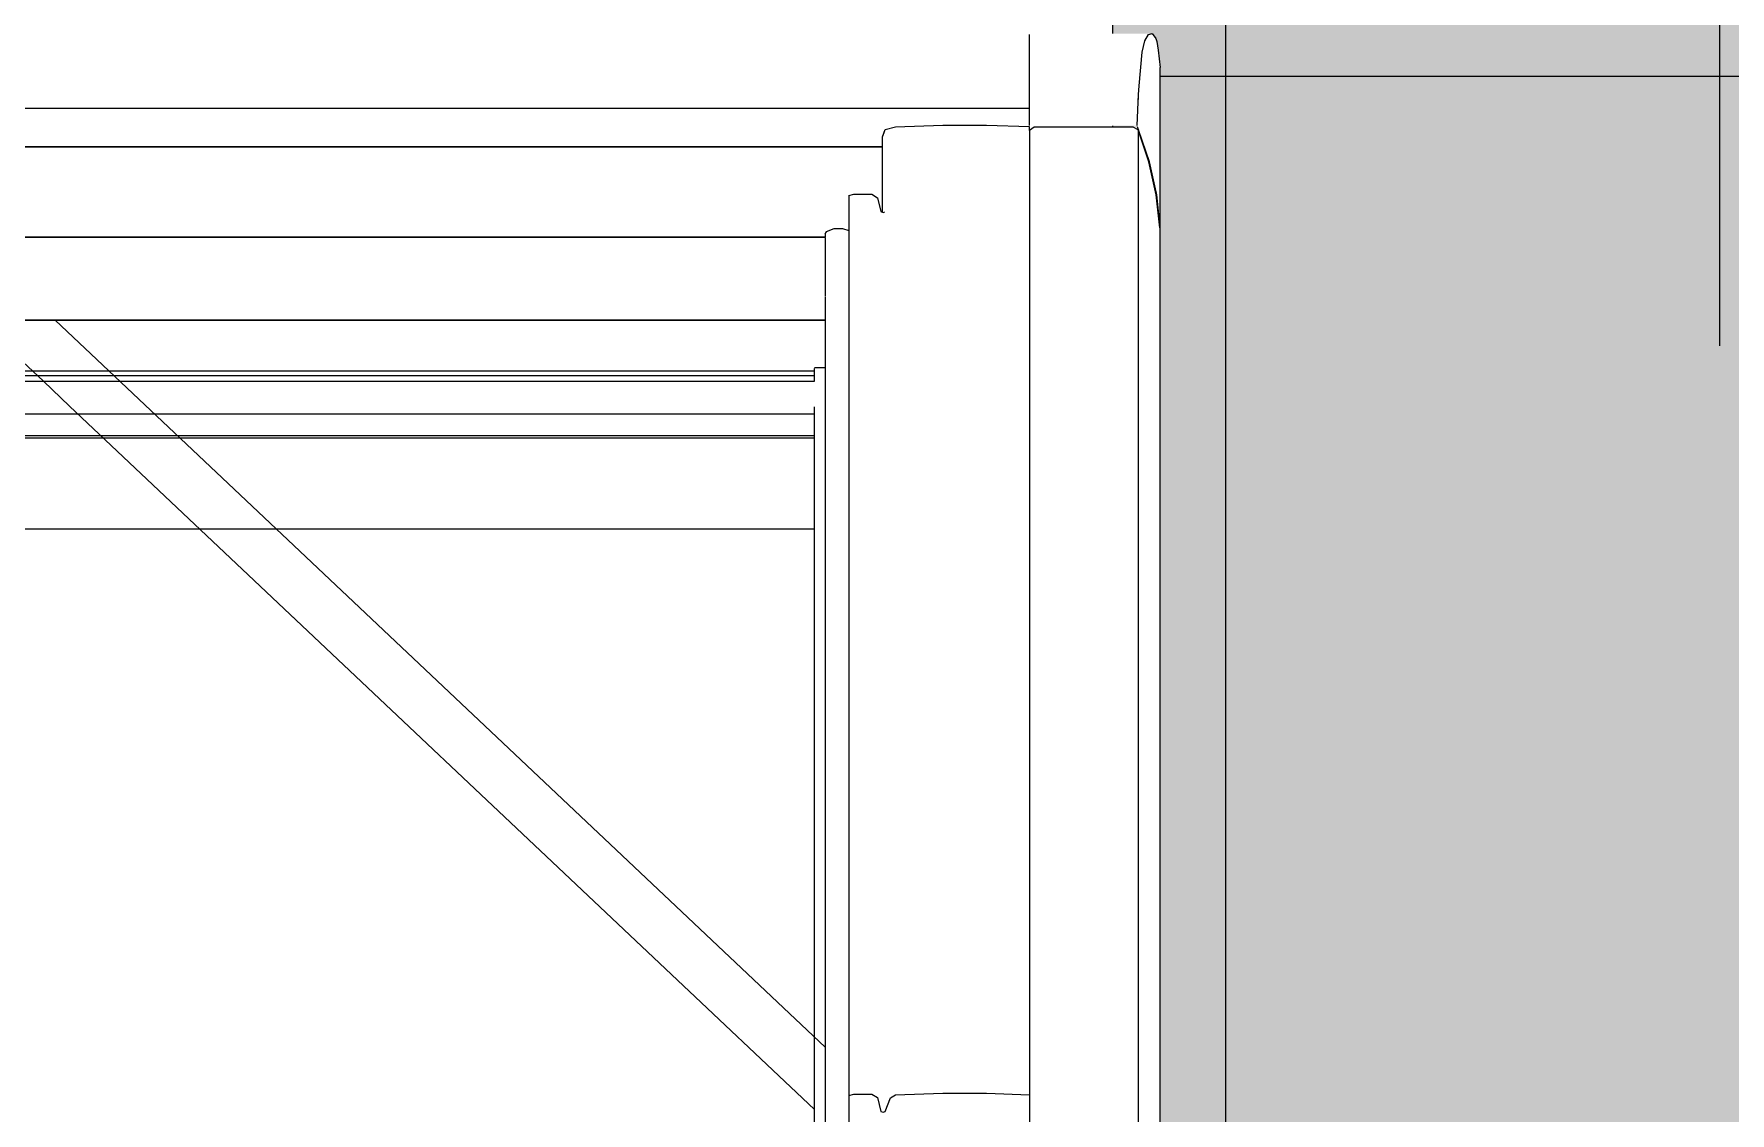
# Model space of a CAD drawing. Header units: metres. Extents: x -3 to 171, y -23 to 41.
# Drawn here: x 2.375 to 3.004, y -3.385 to -2.984 of the extents above; entities that cross this region are included whole.
import ezdxf

# ---------------------------------------------------------------- set-up
doc = ezdxf.new("R2010")
doc.units = ezdxf.units.M
doc.header["$MEASUREMENT"] = 0
doc.set_wipeout_variables(frame=1)
doc.linetypes.add('Achse', pattern=[0.004, 0.002, -0.001, 0, -0.001])
doc.linetypes.add('Wipeout_Contour', pattern=[1, 0, -1])
for name, color, linetype in [('6._Dach PP STG1_1_000 Achsraster', 7, 'Continuous'), ('6._Dach PP STG1_1_325 Dachfenster', 7, 'Continuous'), ('6._Dach PP STG1_1_330 Dachaufbau', 7, 'Continuous')]:
    doc.layers.add(name, color=color, linetype=linetype)

msp = doc.modelspace()

# ---------------------------------------------------------------- hatches: boundary and pattern name
at = {"layer": '6._Dach PP STG1_1_330 Dachaufbau', "linetype": 'Continuous', "lineweight": 0, "true_color": 0x000000}
h = msp.add_hatch(color=18, dxfattribs=at)
h.paths.add_polyline_path([(3.445, -0.4), (3.755, -0.4), (3.755, 0.07), (2.8, 0.07), (2.8, -0.77152), (1.05, -0.77152), (1.05, 0.07), (-0.00106, 0.07), (0.01606, -4.6), (6.325, -4.6), (6.325, -0.82361), (3.445, -0.82361)])
h.paths.add_polyline_path([(3.805, -2.1975), (5.505, -2.1975), (5.505, -3.79873), (3.805, -3.79873)], flags=0)
h.paths.add_polyline_path([(1.075, -3.79873), (1.075, -2.1975), (2.775, -2.1975), (2.775, -3.79873)], flags=0)

# ---------------------------------------------------------------- linework, layer by layer
at = {"layer": '6._Dach PP STG1_1_000 Achsraster', "color": 5, "linetype": 'Achse', "lineweight": 0, "ltscale": 1000}
for p, q in [((3, 3), (3, -22.52309)), ((-1.5, -3), (21, -3))]:
    msp.add_line(p, q, dxfattribs=at)
at = {"layer": '6._Dach PP STG1_1_325 Dachfenster', "color": 7, "linetype": 'Continuous', "lineweight": 13, "ltscale": 1000, "true_color": 0xf4f4f4, "flags": 128}
msp.add_lwpolyline([(2.81685, -4.55782), (2.81685, -2.19932)], dxfattribs=at)
at = {"layer": '6._Dach PP STG1_1_330 Dachaufbau', "color": 7, "linetype": 'Continuous', "lineweight": 18, "ltscale": 1000, "flags": 128}
msp.add_lwpolyline([(2.775, -3.79873), (2.775, -2.1975)], dxfattribs=at)

# ---------------------------------------------------------------- next in the draw order: wipeouts: each hides what was drawn before it
at = {"color": 254, "linetype": 'Wipeout_Contour', "lineweight": 0, "ltscale": 30.677328}
msp.add_wipeout([(2.75611, -2.95926), (1.97759, -2.95926), (1.97798, -2.98422), (1.98965, -2.98422), (1.98965, -3.01187), (2.74405, -3.01187), (2.74405, -2.98422), (2.75573, -2.98422)], dxfattribs=at).dxf.layer = '6._Dach PP STG1_1_325 Dachfenster'
at = {"color": 254, "linetype": 'Wipeout_Contour', "lineweight": 0, "ltscale": 22.755905}
msp.add_wipeout([(2.79235, -3.05626), (2.79105, -3.04401), (2.79105, -3.6153), (2.79125, -3.6162), (2.79235, -3.62657)], dxfattribs=at).dxf.layer = '6._Dach PP STG1_1_325 Dachfenster'
at = {"color": 254, "linetype": 'Wipeout_Contour', "lineweight": 0, "ltscale": 25.236542}
msp.add_wipeout([(2.66835, -3.08153), (2.66825, -3.56164), (2.66875, -3.56164), (2.66875, -3.05769), (2.66825, -3.05854), (2.66825, -3.05967)], dxfattribs=at).dxf.layer = '6._Dach PP STG1_1_325 Dachfenster'
at = {"color": 254, "linetype": 'Wipeout_Contour', "lineweight": 0, "ltscale": 17.669085}
msp.add_wipeout([(2.67705, -3.56164), (2.67895, -3.56164), (2.67895, -3.37752), (2.67705, -3.37801)], dxfattribs=at).dxf.layer = '6._Dach PP STG1_1_325 Dachfenster'
at = {"color": 254, "linetype": 'Wipeout_Contour', "lineweight": 0, "ltscale": 22.140436}
msp.add_wipeout([(2.72815, -3.37723), (2.72815, -3.56164), (2.74405, -3.56164), (2.74405, -3.50489), (2.74405, -3.37775)], dxfattribs=at).dxf.layer = '6._Dach PP STG1_1_325 Dachfenster'
at = {"color": 254, "linetype": 'Wipeout_Contour', "lineweight": 0, "ltscale": 17.706665}
msp.add_wipeout([(2.68975, -3.56164), (2.69055, -3.56164), (2.69055, -3.38402), (2.68975, -3.38423)], dxfattribs=at).dxf.layer = '6._Dach PP STG1_1_325 Dachfenster'

# ---------------------------------------------------------------- next in the draw order: wipeouts: each hides what was drawn before it
at = {"color": 254, "linetype": 'Wipeout_Contour', "lineweight": 0, "ltscale": 11.65976}
msp.add_wipeout([(2.78955, -2.98422), (2.74405, -2.98422), (2.78826, -2.98457)], dxfattribs=at).dxf.layer = '6._Dach PP STG1_1_325 Dachfenster'
at = {"color": 254, "linetype": 'Wipeout_Contour', "lineweight": 0, "ltscale": 16.454899}
msp.add_wipeout([(2.74405, -3.00365), (2.78468, -3.00365), (2.78589, -2.99113), (2.74405, -2.99113)], dxfattribs=at).dxf.layer = '6._Dach PP STG1_1_325 Dachfenster'
at = {"color": 254, "linetype": 'Wipeout_Contour', "lineweight": 0, "ltscale": 17.433915}
msp.add_wipeout([(2.74575, -3.59082), (2.78255, -3.59082), (2.78255, -3.01893), (2.74575, -3.01893)], dxfattribs=at).dxf.layer = '6._Dach PP STG1_1_325 Dachfenster'
at = {"color": 254, "linetype": 'Wipeout_Contour', "lineweight": 0, "ltscale": 22.750646}
msp.add_wipeout([(2.78835, -3.03184), (2.78835, -3.60344), (2.78855, -3.60403), (2.79105, -3.6153), (2.79105, -3.04401)], dxfattribs=at).dxf.layer = '6._Dach PP STG1_1_325 Dachfenster'
at = {"color": 254, "linetype": 'Wipeout_Contour', "lineweight": 0, "ltscale": 17.197293}
msp.add_wipeout([(2.66875, -3.05769), (2.66875, -3.56164), (2.67155, -3.56164), (2.67155, -3.05656)], dxfattribs=at).dxf.layer = '6._Dach PP STG1_1_325 Dachfenster'
at = {"color": 254, "linetype": 'Wipeout_Contour', "lineweight": 0, "ltscale": 17.720163}
msp.add_wipeout([(2.68765, -3.56164), (2.68895, -3.56164), (2.68895, -3.38395), (2.68765, -3.37879)], dxfattribs=at).dxf.layer = '6._Dach PP STG1_1_325 Dachfenster'

# ---------------------------------------------------------------- next in the draw order: wipeouts: each hides what was drawn before it
at = {"color": 254, "linetype": 'Wipeout_Contour', "lineweight": 0, "ltscale": 16.42472}
msp.add_wipeout([(2.74405, -2.98692), (2.78685, -2.98692), (2.78826, -2.98457), (2.74405, -2.98457)], dxfattribs=at).dxf.layer = '6._Dach PP STG1_1_325 Dachfenster'
at = {"color": 254, "linetype": 'Wipeout_Contour', "lineweight": 0, "ltscale": 17.383331}
msp.add_wipeout([(2.74405, -3.02019), (2.74405, -3.59082), (2.74575, -3.59082), (2.74575, -3.01893)], dxfattribs=at).dxf.layer = '6._Dach PP STG1_1_325 Dachfenster'
at = {"color": 254, "linetype": 'Wipeout_Contour', "lineweight": 0, "ltscale": 22.708772}
msp.add_wipeout([(2.78435, -3.01989), (2.78435, -3.59156), (2.78455, -3.59208), (2.78835, -3.60344), (2.78835, -3.03184)], dxfattribs=at).dxf.layer = '6._Dach PP STG1_1_325 Dachfenster'
at = {"color": 254, "linetype": 'Wipeout_Contour', "lineweight": 0, "ltscale": 17.202476}
msp.add_wipeout([(2.67155, -3.05656), (2.67155, -3.56164), (2.67465, -3.56164), (2.67465, -3.05649)], dxfattribs=at).dxf.layer = '6._Dach PP STG1_1_325 Dachfenster'
at = {"color": 254, "linetype": 'Wipeout_Contour', "lineweight": 0, "ltscale": 15.722645}
msp.add_wipeout([(2.06535, -3.05988), (2.06535, -3.07049), (2.66835, -3.07049), (2.66835, -3.05988)], dxfattribs=at).dxf.layer = '6._Dach PP STG1_1_325 Dachfenster'
at = {"color": 254, "linetype": 'Wipeout_Contour', "lineweight": 0, "ltscale": 15.759841}
msp.add_wipeout([(2.06535, -3.0748), (2.06535, -3.07982), (2.66835, -3.07982), (2.66835, -3.0748)], dxfattribs=at).dxf.layer = '6._Dach PP STG1_1_325 Dachfenster'
at = {"color": 254, "linetype": 'Wipeout_Contour', "lineweight": 0, "ltscale": 15.792351}
msp.add_wipeout([(2.06545, -3.08499), (2.06545, -3.09043), (2.66825, -3.09043), (2.66825, -3.08499)], dxfattribs=at).dxf.layer = '6._Dach PP STG1_1_325 Dachfenster'
at = {"color": 254, "linetype": 'Wipeout_Contour', "lineweight": 0, "ltscale": 17.705137}
msp.add_wipeout([(2.68895, -3.56164), (2.68975, -3.56164), (2.68975, -3.38423), (2.68895, -3.38395)], dxfattribs=at).dxf.layer = '6._Dach PP STG1_1_325 Dachfenster'

# ---------------------------------------------------------------- next in the draw order: wipeouts: each hides what was drawn before it
at = {"color": 254, "linetype": 'Wipeout_Contour', "lineweight": 0, "ltscale": 16.427616}
msp.add_wipeout([(2.74405, -2.98692), (2.74405, -2.99113), (2.78589, -2.99113), (2.78685, -2.98692)], dxfattribs=at).dxf.layer = '6._Dach PP STG1_1_325 Dachfenster'
at = {"color": 254, "linetype": 'Wipeout_Contour', "lineweight": 0, "ltscale": 22.258294}
msp.add_wipeout([(2.78255, -3.01893), (2.78255, -3.59082), (2.78402, -3.59082), (2.78435, -3.59156), (2.78435, -3.01989)], dxfattribs=at).dxf.layer = '6._Dach PP STG1_1_325 Dachfenster'
at = {"color": 254, "linetype": 'Wipeout_Contour', "lineweight": 0, "ltscale": 15.745178}
msp.add_wipeout([(2.06535, -3.0748), (2.66835, -3.0748), (2.66835, -3.07049), (2.06535, -3.07049)], dxfattribs=at).dxf.layer = '6._Dach PP STG1_1_325 Dachfenster'
at = {"color": 254, "linetype": 'Wipeout_Contour', "lineweight": 0, "ltscale": 23.582761}
msp.add_wipeout([(2.06535, -3.08067), (2.06535, -3.08153), (2.06545, -3.08258), (2.66825, -3.08258), (2.66825, -3.0818), (2.66835, -3.08067)], dxfattribs=at).dxf.layer = '6._Dach PP STG1_1_325 Dachfenster'
at = {"color": 254, "linetype": 'Wipeout_Contour', "lineweight": 0, "ltscale": 11.735801}
msp.add_wipeout([(2.66825, -3.0905), (2.38273, -3.0905), (2.66825, -3.36016)], dxfattribs=at).dxf.layer = '6._Dach PP STG1_1_325 Dachfenster'
at = {"color": 254, "linetype": 'Wipeout_Contour', "lineweight": 0, "ltscale": 17.72474}
msp.add_wipeout([(2.69055, -3.56164), (2.69255, -3.56164), (2.69255, -3.37886), (2.69055, -3.38402)], dxfattribs=at).dxf.layer = '6._Dach PP STG1_1_325 Dachfenster'

# ---------------------------------------------------------------- next in the draw order: wipeouts: each hides what was drawn before it
at = {"color": 254, "linetype": 'Wipeout_Contour', "lineweight": 0, "ltscale": 15.777452}
msp.add_wipeout([(2.06545, -3.08258), (2.06545, -3.08364), (2.66825, -3.08364), (2.66825, -3.08258)], dxfattribs=at).dxf.layer = '6._Dach PP STG1_1_325 Dachfenster'
at = {"color": 254, "linetype": 'Wipeout_Contour', "lineweight": 0, "ltscale": 33.3303}
msp.add_wipeout([(2.06545, -3.3849), (2.25259, -3.56164), (2.48111, -3.56164), (2.66825, -3.3849), (2.66825, -3.36016), (2.38273, -3.0905), (2.35098, -3.0905), (2.06545, -3.36016)], dxfattribs=at).dxf.layer = '6._Dach PP STG1_1_325 Dachfenster'
at = {"color": 254, "linetype": 'Wipeout_Contour', "lineweight": 0, "ltscale": 17.694289}
msp.add_wipeout([(2.68555, -3.37752), (2.68555, -3.56164), (2.68765, -3.56164), (2.68765, -3.37879)], dxfattribs=at).dxf.layer = '6._Dach PP STG1_1_325 Dachfenster'
at = {"color": 254, "linetype": 'Wipeout_Contour', "lineweight": 0, "ltscale": 17.709549}
msp.add_wipeout([(2.69255, -3.56164), (2.69435, -3.56164), (2.69435, -3.3778), (2.69255, -3.37886)], dxfattribs=at).dxf.layer = '6._Dach PP STG1_1_325 Dachfenster'

# ---------------------------------------------------------------- next in the draw order: linework, layer by layer
at = {"layer": '6._Dach PP STG1_1_325 Dachfenster', "color": 7, "linetype": 'Continuous', "lineweight": 13, "ltscale": 1000, "flags": 128}
for points in [[(2.06545, -3.09043), (2.66825, -3.09043)], [(2.06545, -3.0905), (2.66825, -3.0905)], [(2.38273, -3.0905), (2.66825, -3.36016)], [(2.36685, -3.10238), (2.37831, -3.1132), (2.38804, -3.12239), (2.66429, -3.38328)], [(2.06942, -3.1132), (2.66429, -3.1132)], [(2.06955, -3.10931), (2.66415, -3.10931)], [(2.06955, -3.11101), (2.66415, -3.11101)], [(2.66415, -3.10846), (2.66415, -3.1132)], [(2.66825, -3.10825), (2.66435, -3.10825)], [(2.06955, -3.12522), (2.66415, -3.12522)], [(2.66415, -3.12267), (2.66415, -3.56164)], [(2.06955, -3.13335), (2.66415, -3.13335)], [(2.06955, -3.13413), (2.66415, -3.13413)], [(2.06955, -3.16786), (2.66415, -3.16786)]]:
    msp.add_lwpolyline(points, dxfattribs=at)

# ---------------------------------------------------------------- next in the draw order: wipeouts: each hides what was drawn before it
at = {"color": 254, "linetype": 'Wipeout_Contour', "lineweight": 0, "ltscale": 16.935949}
msp.add_wipeout([(2.68975, -3.05055), (2.68895, -3.05027), (2.68895, -3.38395), (2.68975, -3.38423)], dxfattribs=at).dxf.layer = '6._Dach PP STG1_1_325 Dachfenster'
at = {"color": 254, "linetype": 'Wipeout_Contour', "lineweight": 0, "ltscale": 15.768516}
msp.add_wipeout([(2.06535, -3.08067), (2.66835, -3.08067), (2.66835, -3.07982), (2.06535, -3.07982)], dxfattribs=at).dxf.layer = '6._Dach PP STG1_1_325 Dachfenster'
at = {"color": 254, "linetype": 'Wipeout_Contour', "lineweight": 0, "ltscale": 17.677728}
msp.add_wipeout([(2.68555, -3.37752), (2.67895, -3.37752), (2.67895, -3.56164), (2.68555, -3.56164)], dxfattribs=at).dxf.layer = '6._Dach PP STG1_1_325 Dachfenster'
at = {"color": 254, "linetype": 'Wipeout_Contour', "lineweight": 0, "ltscale": 17.731908}
msp.add_wipeout([(2.69435, -3.56164), (2.71195, -3.56164), (2.71195, -3.37723), (2.69435, -3.3778)], dxfattribs=at).dxf.layer = '6._Dach PP STG1_1_325 Dachfenster'

# ---------------------------------------------------------------- next in the draw order: wipeouts: each hides what was drawn before it
at = {"color": 254, "linetype": 'Wipeout_Contour', "lineweight": 0, "ltscale": 16.937984}
msp.add_wipeout([(2.68975, -3.05055), (2.68975, -3.38423), (2.69055, -3.38402), (2.69055, -3.0503)], dxfattribs=at).dxf.layer = '6._Dach PP STG1_1_325 Dachfenster'
at = {"color": 254, "linetype": 'Wipeout_Contour', "lineweight": 0, "ltscale": 17.210967}
msp.add_wipeout([(2.67465, -3.05649), (2.67465, -3.56164), (2.67705, -3.56164), (2.67705, -3.05731)], dxfattribs=at).dxf.layer = '6._Dach PP STG1_1_325 Dachfenster'
at = {"color": 254, "linetype": 'Wipeout_Contour', "lineweight": 0, "ltscale": 15.780055}
msp.add_wipeout([(2.06545, -3.08428), (2.66825, -3.08428), (2.66825, -3.08364), (2.06545, -3.08364)], dxfattribs=at).dxf.layer = '6._Dach PP STG1_1_325 Dachfenster'
at = {"color": 254, "linetype": 'Wipeout_Contour', "lineweight": 0, "ltscale": 17.770615}
msp.add_wipeout([(2.71195, -3.37723), (2.71195, -3.56164), (2.72815, -3.56164), (2.72815, -3.37723)], dxfattribs=at).dxf.layer = '6._Dach PP STG1_1_325 Dachfenster'

# ---------------------------------------------------------------- next in the draw order: wipeouts: each hides what was drawn before it
at = {"color": 254, "linetype": 'Wipeout_Contour', "lineweight": 0, "ltscale": 16.89856}
msp.add_wipeout([(2.67895, -3.04383), (2.67895, -3.37752), (2.68555, -3.37752), (2.68555, -3.04383)], dxfattribs=at).dxf.layer = '6._Dach PP STG1_1_325 Dachfenster'
at = {"color": 254, "linetype": 'Wipeout_Contour', "lineweight": 0, "ltscale": 16.930329}
msp.add_wipeout([(2.69255, -3.04514), (2.69055, -3.0503), (2.69055, -3.38402), (2.69255, -3.37886)], dxfattribs=at).dxf.layer = '6._Dach PP STG1_1_325 Dachfenster'
at = {"color": 254, "linetype": 'Wipeout_Contour', "lineweight": 0, "ltscale": 15.782165}
msp.add_wipeout([(2.06545, -3.08428), (2.06545, -3.08499), (2.66825, -3.08499), (2.66825, -3.08428)], dxfattribs=at).dxf.layer = '6._Dach PP STG1_1_325 Dachfenster'

# ---------------------------------------------------------------- next in the draw order: linework, layer by layer
at = {"layer": '6._Dach PP STG1_1_325 Dachfenster', "color": 7, "linetype": 'Continuous', "lineweight": 13, "ltscale": 1000, "flags": 128}
msp.add_lwpolyline([(2.66825, -3.0818), (2.66825, -3.56164)], dxfattribs=at)

# ---------------------------------------------------------------- next in the draw order: wipeouts: each hides what was drawn before it
at = {"color": 254, "linetype": 'Wipeout_Contour', "lineweight": 0, "ltscale": 16.887652}
msp.add_wipeout([(2.67705, -3.04433), (2.67705, -3.37801), (2.67895, -3.37752), (2.67895, -3.04383)], dxfattribs=at).dxf.layer = '6._Dach PP STG1_1_325 Dachfenster'
at = {"color": 254, "linetype": 'Wipeout_Contour', "lineweight": 0, "ltscale": 16.911127}
msp.add_wipeout([(2.68555, -3.04383), (2.68555, -3.37752), (2.68765, -3.37879), (2.68765, -3.0451)], dxfattribs=at).dxf.layer = '6._Dach PP STG1_1_325 Dachfenster'
at = {"color": 254, "linetype": 'Wipeout_Contour', "lineweight": 0, "ltscale": 16.928277}
msp.add_wipeout([(2.69255, -3.04514), (2.69255, -3.37886), (2.69435, -3.3778), (2.69435, -3.04408)], dxfattribs=at).dxf.layer = '6._Dach PP STG1_1_325 Dachfenster'

# ---------------------------------------------------------------- next in the draw order: wipeouts: each hides what was drawn before it
at = {"color": 254, "linetype": 'Wipeout_Contour', "lineweight": 0, "ltscale": 16.952699}
msp.add_wipeout([(2.69435, -3.04408), (2.69435, -3.3778), (2.71195, -3.37723), (2.71195, -3.04351)], dxfattribs=at).dxf.layer = '6._Dach PP STG1_1_325 Dachfenster'
at = {"color": 254, "linetype": 'Wipeout_Contour', "lineweight": 0, "ltscale": 16.92538}
msp.add_wipeout([(2.68895, -3.05027), (2.68765, -3.0451), (2.68765, -3.37879), (2.68895, -3.38395)], dxfattribs=at).dxf.layer = '6._Dach PP STG1_1_325 Dachfenster'
at = {"color": 254, "linetype": 'Wipeout_Contour', "lineweight": 0, "ltscale": 55.672842}
msp.add_wipeout([(2.05665, -3.05274), (2.05665, -3.05731), (2.05905, -3.05649), (2.06215, -3.05656), (2.06495, -3.05769), (2.06545, -3.05854), (2.06545, -3.05967), (2.66825, -3.05967), (2.66825, -3.05854), (2.66875, -3.05769), (2.67155, -3.05656), (2.67465, -3.05649), (2.67705, -3.05731), (2.67705, -3.05274)], dxfattribs=at).dxf.layer = '6._Dach PP STG1_1_325 Dachfenster'

# ---------------------------------------------------------------- next in the draw order: linework, layer by layer
at = {"layer": '6._Dach PP STG1_1_325 Dachfenster', "color": 7, "linetype": 'Continuous', "lineweight": 13, "ltscale": 1000, "flags": 128}
for points in [[(2.66875, -3.05769), (2.67155, -3.05656)], [(2.67155, -3.05656), (2.67465, -3.05649)], [(2.67465, -3.05649), (2.67705, -3.05731)], [(2.06535, -3.05967), (2.66835, -3.05967)], [(2.66825, -3.05854), (2.66875, -3.05769)], [(2.66825, -3.05854), (2.66825, -3.05967)], [(2.66835, -3.08153), (2.66835, -3.08067), (2.66835, -3.07982), (2.66835, -3.0748), (2.66835, -3.07049), (2.66835, -3.05988)], [(2.67705, -3.37801), (2.67895, -3.37752), (2.68555, -3.37752)], [(2.68555, -3.37752), (2.68765, -3.37879)], [(2.69255, -3.37886), (2.69435, -3.3778)], [(2.68765, -3.37879), (2.68895, -3.38395)], [(2.68895, -3.38395), (2.68975, -3.38423)], [(2.68975, -3.38423), (2.69055, -3.38402)], [(2.69055, -3.38402), (2.69255, -3.37886)]]:
    msp.add_lwpolyline(points, dxfattribs=at)

# ---------------------------------------------------------------- next in the draw order: wipeouts: each hides what was drawn before it
at = {"color": 254, "linetype": 'Wipeout_Contour', "lineweight": 0, "ltscale": 17.221942}
msp.add_wipeout([(2.69055, -3.05023), (2.68955, -3.02258), (2.68955, -3.05048), (2.69045, -3.05036)], dxfattribs=at).dxf.layer = '6._Dach PP STG1_1_325 Dachfenster'
at = {"color": 254, "linetype": 'Wipeout_Contour', "lineweight": 0, "ltscale": 16.995315}
msp.add_wipeout([(2.72815, -3.04351), (2.71195, -3.04351), (2.71195, -3.37723), (2.72815, -3.37723)], dxfattribs=at).dxf.layer = '6._Dach PP STG1_1_325 Dachfenster'

# ---------------------------------------------------------------- next in the draw order: wipeouts: each hides what was drawn before it
at = {"color": 254, "linetype": 'Wipeout_Contour', "lineweight": 0, "ltscale": 16.511737}
msp.add_wipeout([(2.69056, -3.01991), (2.68955, -3.02258), (2.69055, -3.05023), (2.69255, -3.04514)], dxfattribs=at).dxf.layer = '6._Dach PP STG1_1_325 Dachfenster'
at = {"color": 254, "linetype": 'Wipeout_Contour', "lineweight": 0, "ltscale": 17.037316}
msp.add_wipeout([(2.72815, -3.37723), (2.74405, -3.37775), (2.74405, -3.04403), (2.72815, -3.04351)], dxfattribs=at).dxf.layer = '6._Dach PP STG1_1_325 Dachfenster'

# ---------------------------------------------------------------- next in the draw order: linework, layer by layer
at = {"layer": '6._Dach PP STG1_1_325 Dachfenster', "color": 7, "linetype": 'Continuous', "lineweight": 13, "ltscale": 1000, "flags": 128}
msp.add_lwpolyline([(2.69435, -3.3778), (2.71195, -3.37723), (2.72815, -3.37723), (2.74405, -3.37775)], dxfattribs=at)

# ---------------------------------------------------------------- next in the draw order: wipeouts: each hides what was drawn before it
at = {"color": 254, "linetype": 'Wipeout_Contour', "lineweight": 0, "ltscale": 11.599504}
msp.add_wipeout([(2.69055, -3.01983), (2.69435, -3.04408), (2.69435, -3.01876)], dxfattribs=at).dxf.layer = '6._Dach PP STG1_1_325 Dachfenster'
at = {"color": 254, "linetype": 'Wipeout_Contour', "lineweight": 0, "ltscale": 16.460298}
msp.add_wipeout([(2.72815, -3.04351), (2.74405, -3.04403), (2.74405, -3.01871), (2.72815, -3.0182)], dxfattribs=at).dxf.layer = '6._Dach PP STG1_1_325 Dachfenster'

# ---------------------------------------------------------------- next in the draw order: wipeouts: each hides what was drawn before it
at = {"color": 254, "linetype": 'Wipeout_Contour', "lineweight": 0, "ltscale": 12.630895}
msp.add_wipeout([(2.69055, -3.01983), (2.69255, -3.04514), (2.69435, -3.04408)], dxfattribs=at).dxf.layer = '6._Dach PP STG1_1_325 Dachfenster'

# ---------------------------------------------------------------- next in the draw order: wipeouts: each hides what was drawn before it
at = {"color": 254, "linetype": 'Wipeout_Contour', "lineweight": 0, "ltscale": 16.368005}
msp.add_wipeout([(2.71195, -3.0182), (2.69435, -3.01876), (2.69435, -3.04408), (2.71195, -3.04351)], dxfattribs=at).dxf.layer = '6._Dach PP STG1_1_325 Dachfenster'
at = {"color": 254, "linetype": 'Wipeout_Contour', "lineweight": 0, "ltscale": 11.261232}
msp.add_wipeout([(2.68955, -3.02615), (2.04415, -3.02615), (2.68955, -3.02622)], dxfattribs=at).dxf.layer = '6._Dach PP STG1_1_325 Dachfenster'

# ---------------------------------------------------------------- next in the draw order: wipeouts: each hides what was drawn before it
at = {"color": 254, "linetype": 'Wipeout_Contour', "lineweight": 0, "ltscale": 16.416707}
msp.add_wipeout([(2.71195, -3.0182), (2.71195, -3.04351), (2.72815, -3.04351), (2.72815, -3.0182)], dxfattribs=at).dxf.layer = '6._Dach PP STG1_1_325 Dachfenster'
at = {"color": 254, "linetype": 'Wipeout_Contour', "lineweight": 0, "ltscale": 15.629545}
msp.add_wipeout([(2.04415, -3.02622), (2.04415, -3.03818), (2.68955, -3.03818), (2.68955, -3.02622)], dxfattribs=at).dxf.layer = '6._Dach PP STG1_1_325 Dachfenster'

# ---------------------------------------------------------------- next in the draw order: wipeouts: each hides what was drawn before it
at = {"color": 254, "linetype": 'Wipeout_Contour', "lineweight": 0, "ltscale": 61.889536}
msp.add_wipeout([(1.98965, -3.01187), (1.98965, -3.01871), (2.00555, -3.0182), (2.02175, -3.0182), (2.03935, -3.01876), (2.04315, -3.01983), (2.04415, -3.02258), (2.04415, -3.02615), (2.68955, -3.02615), (2.68955, -3.02258), (2.69055, -3.01983), (2.69435, -3.01876), (2.71195, -3.0182), (2.72815, -3.0182), (2.74405, -3.01871), (2.74405, -3.01187)], dxfattribs=at).dxf.layer = '6._Dach PP STG1_1_325 Dachfenster'
at = {"color": 254, "linetype": 'Wipeout_Contour', "lineweight": 0, "ltscale": 62.56293}
msp.add_wipeout([(2.04415, -3.03818), (2.04415, -3.05048), (2.04475, -3.05027), (2.04605, -3.04511), (2.04815, -3.04383), (2.05475, -3.04383), (2.05665, -3.04433), (2.05665, -3.05274), (2.67705, -3.05274), (2.67705, -3.04433), (2.67895, -3.04383), (2.68555, -3.04383), (2.68765, -3.0451), (2.68895, -3.05027), (2.68955, -3.05048), (2.68955, -3.03818)], dxfattribs=at).dxf.layer = '6._Dach PP STG1_1_325 Dachfenster'

# ---------------------------------------------------------------- next in the draw order: linework, layer by layer
at = {"layer": '6._Dach PP STG1_1_325 Dachfenster', "color": 7, "linetype": 'Continuous', "lineweight": 13, "ltscale": 1000, "flags": 128}
for points in [[(2.68955, -3.02258), (2.69055, -3.01983)], [(2.68955, -3.05048), (2.68955, -3.02258)], [(2.04415, -3.02615), (2.68955, -3.02615)], [(2.67705, -3.04433), (2.67895, -3.04383), (2.68555, -3.04383)], [(2.67705, -3.04433), (2.67705, -3.37801), (2.67705, -3.56164)], [(2.68555, -3.04383), (2.68765, -3.0451)], [(2.68765, -3.0451), (2.68895, -3.05027)], [(2.68895, -3.05027), (2.68975, -3.05055)], [(2.68975, -3.05055), (2.69045, -3.05036)]]:
    msp.add_lwpolyline(points, dxfattribs=at)

# ---------------------------------------------------------------- next in the draw order: wipeouts: each hides what was drawn before it
at = {"color": 254, "linetype": 'Wipeout_Contour', "lineweight": 0, "ltscale": 46.069499}
msp.add_wipeout([(2.74405, -3.02019), (2.74575, -3.01893), (2.78255, -3.01893), (2.78435, -3.01989), (2.78835, -3.03184), (2.79105, -3.04401), (2.79235, -3.05626), (2.79125, -3.04401), (2.78855, -3.03184), (2.78455, -3.01989), (2.78413, -3.01879), (2.74405, -3.01879)], dxfattribs=at).dxf.layer = '6._Dach PP STG1_1_325 Dachfenster'

# ---------------------------------------------------------------- next in the draw order: wipeouts: each hides what was drawn before it
at = {"color": 254, "linetype": 'Wipeout_Contour', "lineweight": 0, "ltscale": 20.398718}
msp.add_wipeout([(2.79179, -2.99035), (2.79125, -2.98718), (2.79125, -3.04401), (2.79255, -3.05626), (2.79255, -2.99685)], dxfattribs=at).dxf.layer = '6._Dach PP STG1_1_325 Dachfenster'
at = {"color": 254, "linetype": 'Wipeout_Contour', "lineweight": 0, "ltscale": 20.043887}
msp.add_wipeout([(2.74405, -3.00365), (2.74405, -3.01836), (2.78405, -3.01836), (2.78455, -3.00685), (2.78468, -3.00365)], dxfattribs=at).dxf.layer = '6._Dach PP STG1_1_325 Dachfenster'

# ---------------------------------------------------------------- next in the draw order: linework, layer by layer
at = {"layer": '6._Dach PP STG1_1_325 Dachfenster', "color": 7, "linetype": 'Continuous', "lineweight": 13, "ltscale": 1000, "flags": 128}
for points in [[(2.74405, -3.01836), (2.74405, -3.00365), (2.74405, -2.99113), (2.74405, -2.98692), (2.74405, -2.98457)], [(1.98965, -3.01187), (2.74405, -3.01187)], [(2.69055, -3.01983), (2.69435, -3.01876), (2.71195, -3.0182), (2.72815, -3.0182), (2.74405, -3.01871)], [(2.74405, -3.02019), (2.74405, -3.01879)], [(2.74575, -3.01893), (2.74405, -3.02019)], [(2.74405, -3.02019), (2.74405, -3.59082)], [(2.79235, -3.05626), (2.79235, -3.62657)]]:
    msp.add_lwpolyline(points, dxfattribs=at)

# ---------------------------------------------------------------- next in the draw order: wipeouts: each hides what was drawn before it
at = {"color": 254, "linetype": 'Wipeout_Contour', "lineweight": 0, "ltscale": 28.688406}
msp.add_wipeout([(2.78455, -3.01989), (2.78855, -3.03184), (2.78855, -2.98451), (2.78685, -2.98692), (2.78589, -2.99113), (2.78468, -3.00365), (2.78455, -3.00685)], dxfattribs=at).dxf.layer = '6._Dach PP STG1_1_325 Dachfenster'

# ---------------------------------------------------------------- next in the draw order: wipeouts: each hides what was drawn before it
at = {"color": 254, "linetype": 'Wipeout_Contour', "lineweight": 0, "ltscale": 23.779712}
msp.add_wipeout([(2.78855, -3.03184), (2.79125, -3.04401), (2.79125, -2.98718), (2.79086, -2.98607), (2.78955, -2.98422), (2.78855, -2.98451)], dxfattribs=at).dxf.layer = '6._Dach PP STG1_1_325 Dachfenster'
at = {"color": 254, "linetype": 'Wipeout_Contour', "lineweight": 0, "ltscale": 16.953921}
msp.add_wipeout([(2.78413, -3.01879), (2.78455, -3.01989), (2.78455, -3.00685), (2.78405, -3.01836)], dxfattribs=at).dxf.layer = '6._Dach PP STG1_1_325 Dachfenster'

# ---------------------------------------------------------------- next in the draw order: linework, layer by layer
at = {"layer": '6._Dach PP STG1_1_325 Dachfenster', "color": 7, "linetype": 'Continuous', "lineweight": 13, "ltscale": 1000, "flags": 128}
for points in [[(2.78405, -3.01836), (2.78455, -3.00685), (2.78468, -3.00365), (2.78589, -2.99113), (2.78685, -2.98692), (2.78826, -2.98457), (2.78955, -2.98422), (2.79086, -2.98607), (2.79125, -2.98718), (2.79179, -2.99035), (2.79255, -2.99685)], [(2.79255, -3.05626), (2.79255, -2.99685)], [(2.78255, -3.01893), (2.74575, -3.01893)], [(2.78435, -3.01989), (2.78255, -3.01893)], [(2.79255, -3.05626), (2.79125, -3.04401), (2.78855, -3.03184), (2.78455, -3.01989), (2.78413, -3.01879)], [(2.78435, -3.01989), (2.78435, -3.59156)], [(2.79235, -3.05626), (2.79105, -3.04401), (2.78835, -3.03184), (2.78435, -3.01989)]]:
    msp.add_lwpolyline(points, dxfattribs=at)

doc.saveas('drawing.dxf')
